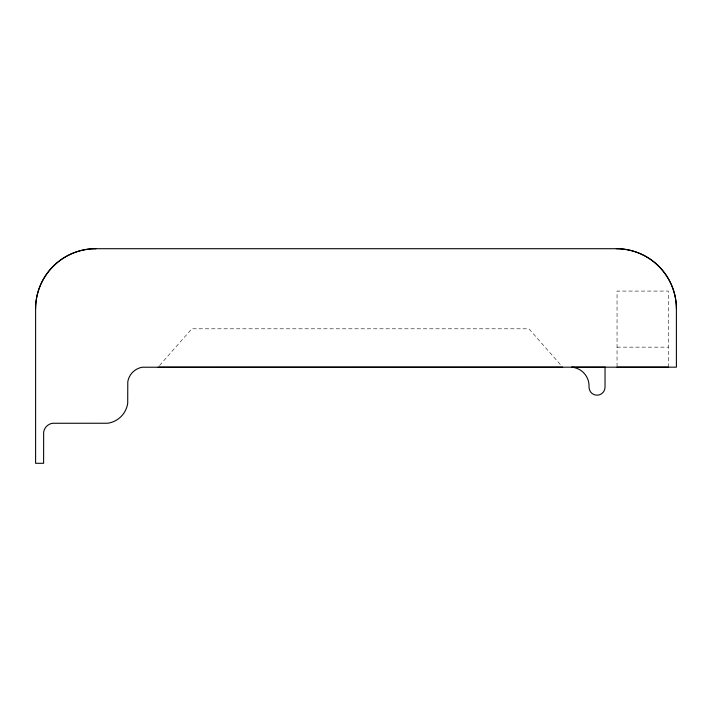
<?xml version="1.0" encoding="UTF-8"?>
<svg xmlns="http://www.w3.org/2000/svg" width="712" height="712" viewBox="0 0 712 712"><rect width="100%" height="100%" fill="white"/><g stroke="black" fill="none" stroke-linecap="round" stroke-linejoin="round"><path stroke-width="0.53" stroke-dasharray="3.56 2.67" d="M159.55 365.496L191.795 328.802L528.936 328.802L561.181 365.496M617.046 347.144L668.39 347.144M668.39 367.17L668.39 291.075L617.046 291.075L617.046 367.17"/><path stroke-width="1.07" d="M95.675 248.71L616.325 248.71A60.075 60.075 0 0 1 676.4 308.786L676.4 367.17L142.293 367.232A17.702 17.702 0 0 0 127.786 381.739L127.715 403.215A23.576 23.576 0 0 1 107.69 423.24L52.359 423.275A10.618 10.618 0 0 0 43.654 431.979L43.61 463.289L35.6 463.289L35.6 308.786A60.075 60.075 0 0 1 95.675 248.71A60.075 60.075 0 0 0 35.6 308.786M158.082 367.17L562.649 367.17M617.046 367.17L668.39 367.17M616.325 248.71A60.075 60.075 0 0 1 676.4 308.786M605.031 367.17L571.656 367.187A18.85 18.85 0 0 1 589.011 387.195A8.01 8.01 0 0 0 597.021 395.204A8.01 8.01 0 0 0 605.031 387.195L605.031 367.17"/></g></svg>
